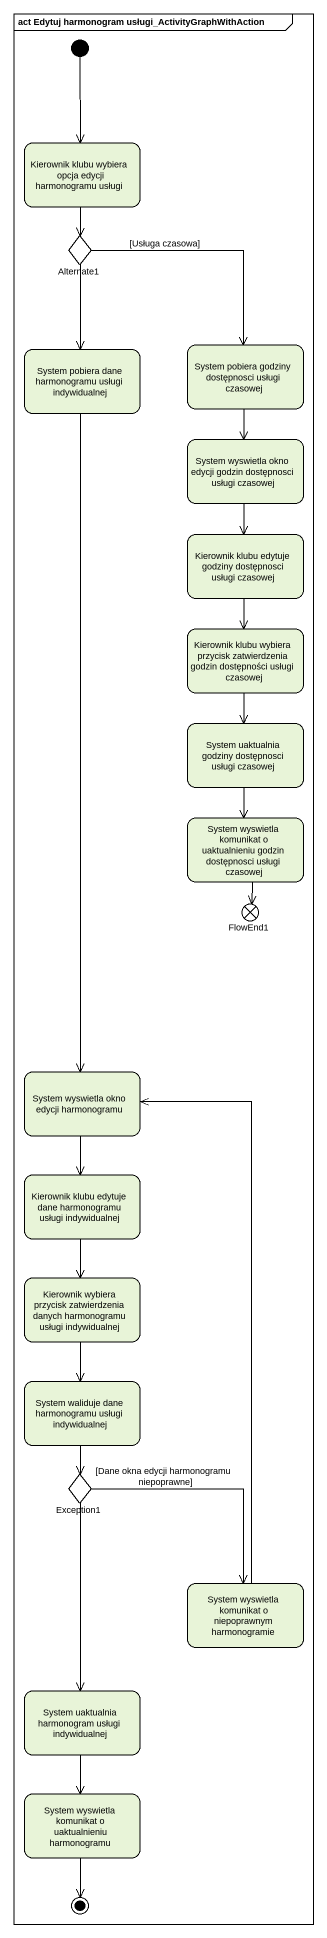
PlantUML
@startuml
mainframe act Edytuj harmonogram usługi_ActivityGraphWithAction
hide empty description
state "Kierownik klubu wybiera opcja edycji harmonogramu usługi" as Kierownik_klubu_wybiera
state Alternate1 <<choice>>
state "System pobiera dane harmonogramu usługi indywidualnej" as System_pobiera_dane
state "System pobiera godziny dostępnosci usługi czasowej" as System_pobiera_godziny
state "System wyswietla okno edycji godzin dostępnosci usługi czasowej" as System_wyswietla_okno
state "Kierownik klubu edytuje godziny dostępnosci usługi czasowej" as Kierownik_klubu_edytuje
state "Kierownik klubu wybiera przycisk zatwierdzenia godzin dostępności usługi czasowej" as Kierownik_klubu_wybiera_2
state "System uaktualnia godziny dostępnosci usługi czasowej" as System_uaktualnia_godziny
state "System wyswietla komunikat o uaktualnieniu godzin dostępnosci usługi czasowej" as System_wyswietla_komunikat
state FlowEnd1 <<end>>
state "System wyswietla okno edycji harmonogramu" as System_wyswietla_okno_2
state "Kierownik klubu edytuje dane harmonogramu usługi indywidualnej" as Kierownik_klubu_edytuje_2
state "Kierownik wybiera przycisk zatwierdzenia danych harmonogramu usługi indywidualnej" as Kierownik_wybiera_przycisk
state "System waliduje dane harmonogramu usługi indywidualnej" as System_waliduje_dane
state Exception1 <<choice>>
state "System wyswietla komunikat o niepoprawnym harmonogramie" as System_wyswietla_komunikat_2
state "System uaktualnia harmonogram usługi indywidualnej" as System_uaktualnia
state "System wyswietla komunikat o uaktualnieniu harmonogramu" as System_wyswietla_komunikat_3
[*] --> Kierownik_klubu_wybiera
Kierownik_klubu_wybiera --> Alternate1
Alternate1 --> System_pobiera_dane
Alternate1 --> System_pobiera_godziny : [Usługa czasowa]
System_pobiera_dane --> System_wyswietla_okno_2
System_pobiera_godziny --> System_wyswietla_okno
System_wyswietla_okno --> Kierownik_klubu_edytuje
Kierownik_klubu_edytuje --> Kierownik_klubu_wybiera_2
Kierownik_klubu_wybiera_2 --> System_uaktualnia_godziny
System_uaktualnia_godziny --> System_wyswietla_komunikat
System_wyswietla_komunikat --> FlowEnd1
System_wyswietla_okno_2 --> Kierownik_klubu_edytuje_2
Kierownik_klubu_edytuje_2 --> Kierownik_wybiera_przycisk
Kierownik_wybiera_przycisk --> System_waliduje_dane
System_waliduje_dane --> Exception1
Exception1 --> System_wyswietla_komunikat_2 : [Dane okna edycji harmonogramu niepoprawne]
Exception1 --> System_uaktualnia
System_wyswietla_komunikat_2 -up-> System_wyswietla_okno_2
System_uaktualnia --> System_wyswietla_komunikat_3
System_wyswietla_komunikat_3 --> [*]
@enduml
